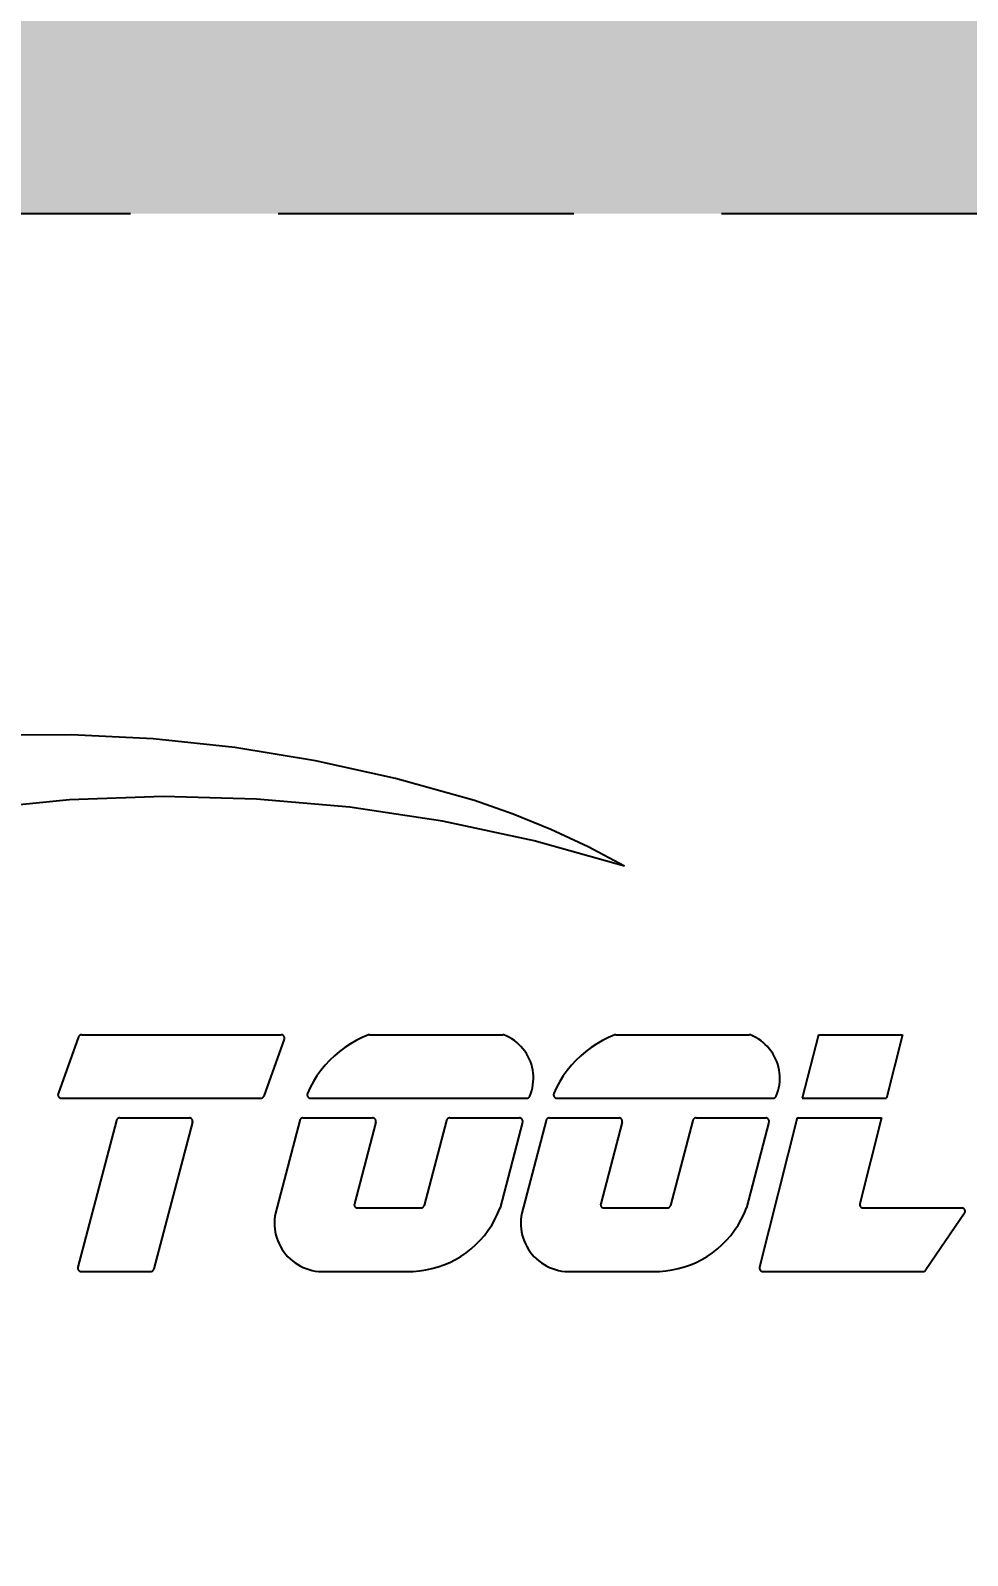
# Model space of a CAD drawing. Header units: millimetres. Extents: x 5625199 to 7433318, y -3316392 to -2552493.
# Drawn here: x 6395709.7 to 6395911.2, y -2675611.1 to -2675283.3 of the extents above; entities that cross this region are included whole.
import ezdxf

# ---------------------------------------------------------------- set-up
doc = ezdxf.new("R2010")
doc.units = ezdxf.units.MM
doc.header["$PDMODE"] = 35
doc.header["$PDSIZE"] = -10
doc.linetypes.add('DASHED', pattern=[19.05, 12.7, -6.35])
doc.layers.add('155', color=155, linetype='Continuous')
doc.styles.add('标注-尺寸', font='simplex.shx', dxfattribs={"width": 0.7})
doc.dimstyles.new('副本 100', dxfattribs={"dimscale": 0.8, "dimtxt": 180, "dimasz": 70, "dimexe": 80, "dimexo": 100, "dimgap": 30, "dimtad": 1, "dimdec": 0, "dimrnd": 5, "dimdsep": 46, "dimtxsty": '标注-尺寸', "dimblk": 'ARCHTICK', "dimcen": 0.2, "dimdle": 5, "dimclrd": 8, "dimclre": 8, "dimclrt": 2, "dimadec": 0, "dimazin": 0, "dimtfac": 1, "dimtdec": 0, "dimtmove": 2, "dimatfit": 3, "dimldrblk": 'ccccc', "dimfxl": 300, "dimfxlon": 1, "dimtolj": 1, "dimtzin": 0, "dimarcsym": 0})

# ---------------------------------------------------------------- blocks, each defined once
blk = doc.blocks.new('G$C6A503C8D')
for p, q in [((124.17, 205.61), (140.79, 230.04)), ((140.84, 230.12), (140.79, 230.04)), ((140.9, 230.19), (140.84, 230.12)), ((140.96, 230.25), (140.9, 230.19)), ((141.03, 230.32), (140.96, 230.25)), ((141.1, 230.38), (141.03, 230.32)), ((141.18, 230.43), (141.1, 230.38)), ((141.26, 230.48), (141.18, 230.43)), ((141.34, 230.52), (141.26, 230.48)), ((141.42, 230.56), (141.34, 230.52)), ((141.51, 230.59), (141.42, 230.56)), ((141.6, 230.62), (141.51, 230.59)), ((141.69, 230.64), (141.6, 230.62)), ((141.78, 230.65), (141.69, 230.64)), ((141.87, 230.66), (141.78, 230.65)), ((141.97, 230.66), (141.87, 230.66)), ((210.94, 230.66), (141.97, 230.66)), ((211.03, 230.66), (210.94, 230.66)), ((211.12, 230.65), (211.03, 230.66)), ((211.21, 230.64), (211.12, 230.65)), ((211.3, 230.62), (211.21, 230.64)), ((211.39, 230.59), (211.3, 230.62)), ((211.48, 230.56), (211.39, 230.59)), ((211.56, 230.52), (211.48, 230.56)), ((211.64, 230.48), (211.56, 230.52)), ((211.72, 230.43), (211.64, 230.48)), ((211.8, 230.37), (211.72, 230.43)), ((211.87, 230.32), (211.8, 230.37)), ((211.94, 230.25), (211.87, 230.32)), ((212, 230.19), (211.94, 230.25)), ((212.06, 230.12), (212, 230.19)), ((212.12, 230.04), (212.06, 230.12)), ((212.16, 229.96), (212.12, 230.04)), ((212.21, 229.88), (212.16, 229.96)), ((212.25, 229.8), (212.21, 229.88)), ((212.28, 229.71), (212.25, 229.8)), ((212.31, 229.62), (212.28, 229.71)), ((212.33, 229.53), (212.31, 229.62)), ((212.35, 229.44), (212.33, 229.53)), ((212.36, 229.35), (212.35, 229.44)), ((247.27, 229.47), (244.65, 228.74)), ((249.94, 230.03), (247.27, 229.47)), ((252.63, 230.42), (249.94, 230.03)), ((255.34, 230.63), (252.63, 230.42)), ((258.07, 230.66), (255.34, 230.63)), ((296.09, 230.66), (258.07, 230.66)), ((297.43, 230.49), (296.09, 230.66)), ((298.75, 230.23), (297.43, 230.49)), ((300.06, 229.89), (298.75, 230.23)), ((301.34, 229.46), (300.06, 229.89)), ((302.59, 228.95), (301.34, 229.46)), ((353.2, 229.47), (350.58, 228.74)), ((355.87, 230.03), (353.2, 229.47)), ((358.56, 230.42), (355.87, 230.03)), ((361.27, 230.63), (358.56, 230.42)), ((363.99, 230.66), (361.27, 230.63)), ((402.02, 230.66), (363.99, 230.66)), ((403.36, 230.49), (402.02, 230.66)), ((404.68, 230.23), (403.36, 230.49)), ((405.99, 229.89), (404.68, 230.23)), ((407.27, 229.46), (405.99, 229.89)), ((408.52, 228.95), (407.27, 229.46)), ((456.11, 166.47), (472.71, 229.6)), ((472.73, 229.69), (472.71, 229.6)), ((472.76, 229.77), (472.73, 229.69)), ((472.8, 229.85), (472.76, 229.77)), ((472.84, 229.93), (472.8, 229.85)), ((472.88, 230.01), (472.84, 229.93)), ((472.93, 230.08), (472.88, 230.01)), ((472.99, 230.15), (472.93, 230.08)), ((473.05, 230.22), (472.99, 230.15)), ((473.11, 230.28), (473.05, 230.22)), ((473.18, 230.34), (473.11, 230.28)), ((473.25, 230.39), (473.18, 230.34)), ((473.32, 230.44), (473.25, 230.39)), ((473.4, 230.49), (473.32, 230.44)), ((473.48, 230.53), (473.4, 230.49)), ((473.56, 230.57), (473.48, 230.53)), ((473.65, 230.6), (473.56, 230.57)), ((473.73, 230.62), (473.65, 230.6)), ((473.82, 230.64), (473.73, 230.62)), ((473.91, 230.65), (473.82, 230.64)), ((474, 230.66), (473.91, 230.65)), ((474.08, 230.66), (474, 230.66)), ((504.05, 230.66), (474.08, 230.66)), ((504.14, 230.66), (504.05, 230.66)), ((504.23, 230.65), (504.14, 230.66)), ((504.33, 230.64), (504.23, 230.65)), ((504.42, 230.62), (504.33, 230.64)), ((504.51, 230.59), (504.42, 230.62)), ((504.59, 230.56), (504.51, 230.59)), ((504.68, 230.52), (504.59, 230.56)), ((504.76, 230.47), (504.68, 230.52)), ((504.84, 230.43), (504.76, 230.47)), ((504.92, 230.37), (504.84, 230.43)), ((504.99, 230.31), (504.92, 230.37)), ((505.06, 230.25), (504.99, 230.31)), ((505.12, 230.18), (505.06, 230.25)), ((505.18, 230.11), (505.12, 230.18)), ((505.23, 230.03), (505.18, 230.11)), ((505.28, 229.96), (505.23, 230.03)), ((505.33, 229.87), (505.28, 229.96)), ((505.37, 229.79), (505.33, 229.87)), ((505.4, 229.7), (505.37, 229.79)), ((505.43, 229.61), (505.4, 229.7)), ((505.45, 229.52), (505.43, 229.61)), ((505.46, 229.43), (505.45, 229.52)), ((505.47, 229.34), (505.46, 229.43)), ((196.09, 164.68), (212.32, 228.89)), ((212.32, 228.89), (212.34, 228.98)), ((212.34, 228.98), (212.35, 229.07)), ((212.35, 229.07), (212.36, 229.16)), ((212.36, 229.26), (212.36, 229.35)), ((212.36, 229.16), (212.36, 229.26)), ((234.81, 224.17), (232.56, 222.64)), ((237.15, 225.55), (234.81, 224.17)), ((239.58, 226.77), (237.15, 225.55)), ((242.09, 227.84), (239.58, 226.77)), ((244.65, 228.74), (242.09, 227.84)), ((303.8, 228.37), (302.59, 228.95)), ((304.98, 227.7), (303.8, 228.37)), ((306.1, 226.96), (304.98, 227.7)), ((307.18, 226.15), (306.1, 226.96)), ((308.21, 225.28), (307.18, 226.15)), ((309.17, 224.33), (308.21, 225.28)), ((310.07, 223.33), (309.17, 224.33)), ((310.91, 222.27), (310.07, 223.33)), ((340.74, 224.17), (338.49, 222.64)), ((343.08, 225.55), (340.74, 224.17)), ((345.51, 226.77), (343.08, 225.55)), ((348.01, 227.84), (345.51, 226.77)), ((350.58, 228.74), (348.01, 227.84)), ((409.73, 228.37), (408.52, 228.95)), ((410.9, 227.7), (409.73, 228.37)), ((412.03, 226.96), (410.9, 227.7)), ((413.11, 226.15), (412.03, 226.96)), ((414.13, 225.28), (413.11, 226.15)), ((415.1, 224.33), (414.13, 225.28)), ((416, 223.33), (415.1, 224.33)), ((416.84, 222.27), (416, 223.33)), ((488.83, 165.74), (505.43, 228.88)), ((505.43, 228.88), (505.45, 228.97)), ((505.45, 228.97), (505.46, 229.06)), ((505.46, 229.06), (505.47, 229.15)), ((505.48, 229.24), (505.47, 229.34)), ((505.47, 229.15), (505.48, 229.24)), ((226.47, 217.21), (224.69, 215.16)), ((228.38, 219.15), (226.47, 217.21)), ((230.41, 220.96), (228.38, 219.15)), ((232.56, 222.64), (230.41, 220.96)), ((311.68, 221.17), (310.91, 222.27)), ((312.37, 220.01), (311.68, 221.17)), ((312.99, 218.81), (312.37, 220.01)), ((313.53, 217.57), (312.99, 218.81)), ((313.98, 216.3), (313.53, 217.57)), ((314.36, 215.01), (313.98, 216.3)), ((332.4, 217.21), (330.62, 215.16)), ((334.31, 219.15), (332.4, 217.21)), ((336.34, 220.96), (334.31, 219.15)), ((338.49, 222.64), (336.34, 220.96)), ((417.6, 221.17), (416.84, 222.27)), ((418.3, 220.01), (417.6, 221.17)), ((418.92, 218.81), (418.3, 220.01)), ((419.45, 217.57), (418.92, 218.81)), ((419.91, 216.3), (419.45, 217.57)), ((420.29, 215.01), (419.91, 216.3)), ((221.55, 210.72), (220.2, 208.35)), ((223.05, 212.99), (221.55, 210.72)), ((224.69, 215.16), (223.05, 212.99)), ((314.65, 213.69), (314.36, 215.01)), ((314.86, 212.36), (314.65, 213.69)), ((314.98, 211.02), (314.86, 212.36)), ((315.01, 209.67), (314.98, 211.02)), ((327.48, 210.72), (326.13, 208.35)), ((328.98, 212.99), (327.48, 210.72)), ((330.62, 215.16), (328.98, 212.99)), ((420.58, 213.69), (420.29, 215.01)), ((420.79, 212.36), (420.58, 213.69)), ((420.9, 211.02), (420.79, 212.36)), ((420.94, 209.67), (420.9, 211.02)), ((123.94, 205.03), (123.92, 204.94)), ((123.92, 204.94), (123.92, 204.85)), ((123.92, 204.85), (123.92, 204.75)), ((123.92, 204.75), (123.93, 204.66)), ((123.93, 204.66), (123.94, 204.57)), ((123.95, 205.12), (123.94, 205.03)), ((123.94, 204.57), (123.96, 204.48)), ((123.97, 205.2), (123.95, 205.12)), ((123.96, 204.48), (123.98, 204.4)), ((124, 205.29), (123.97, 205.2)), ((123.98, 204.4), (124.01, 204.31)), ((124.04, 205.38), (124, 205.29)), ((124.01, 204.31), (124.04, 204.23)), ((124.07, 205.46), (124.04, 205.38)), ((124.04, 204.23), (124.08, 204.14)), ((124.12, 205.54), (124.07, 205.46)), ((124.08, 204.14), (124.13, 204.07)), ((124.17, 205.61), (124.12, 205.54)), ((124.13, 204.07), (124.18, 203.99)), ((124.18, 203.99), (124.23, 203.92)), ((124.23, 203.92), (124.29, 203.85)), ((124.29, 203.85), (124.36, 203.78)), ((124.36, 203.78), (124.42, 203.72)), ((124.42, 203.72), (124.5, 203.67)), ((124.5, 203.67), (124.57, 203.61)), ((124.57, 203.61), (124.65, 203.57)), ((124.65, 203.57), (124.73, 203.53)), ((124.73, 203.53), (124.81, 203.49)), ((124.81, 203.49), (124.9, 203.46)), ((124.9, 203.46), (124.99, 203.43)), ((124.99, 203.43), (125.07, 203.41)), ((125.07, 203.41), (125.16, 203.4)), ((125.16, 203.4), (125.25, 203.39)), ((125.25, 203.39), (125.35, 203.39)), ((167.81, 203.39), (125.35, 203.39)), ((167.91, 203.38), (167.81, 203.39)), ((168, 203.37), (167.91, 203.38)), ((168.09, 203.36), (168, 203.37)), ((168.18, 203.34), (168.09, 203.36)), ((168.27, 203.31), (168.18, 203.34)), ((168.35, 203.28), (168.27, 203.31)), ((168.44, 203.24), (168.35, 203.28)), ((168.52, 203.2), (168.44, 203.24)), ((168.6, 203.15), (168.52, 203.2)), ((208.28, 166.47), (217.98, 203.39)), ((219.01, 205.9), (217.98, 203.39)), ((220.2, 208.35), (219.01, 205.9)), ((251.31, 203.21), (251.23, 203.17)), ((251.39, 203.25), (251.31, 203.21)), ((251.47, 203.29), (251.39, 203.25)), ((251.55, 203.32), (251.47, 203.29)), ((251.64, 203.34), (251.55, 203.32)), ((251.73, 203.36), (251.64, 203.34)), ((251.82, 203.37), (251.73, 203.36)), ((251.9, 203.38), (251.82, 203.37)), ((251.99, 203.39), (251.9, 203.38)), ((279.23, 203.39), (251.99, 203.39)), ((279.32, 203.38), (279.23, 203.39)), ((279.42, 203.37), (279.32, 203.38)), ((279.51, 203.36), (279.42, 203.37)), ((279.6, 203.34), (279.51, 203.36)), ((279.69, 203.31), (279.6, 203.34)), ((279.78, 203.28), (279.69, 203.31)), ((279.86, 203.24), (279.78, 203.28)), ((279.94, 203.2), (279.86, 203.24)), ((280.02, 203.15), (279.94, 203.2)), ((304.1, 165.74), (314.59, 205.65)), ((314.2, 166.47), (323.91, 203.39)), ((314.59, 205.65), (314.82, 206.98)), ((314.82, 206.98), (314.96, 208.32)), ((314.96, 208.32), (315.01, 209.67)), ((324.94, 205.9), (323.91, 203.39)), ((326.13, 208.35), (324.94, 205.9)), ((357.24, 203.21), (357.16, 203.17)), ((357.32, 203.25), (357.24, 203.21)), ((357.4, 203.29), (357.32, 203.25)), ((357.48, 203.32), (357.4, 203.29)), ((357.57, 203.34), (357.48, 203.32)), ((357.66, 203.36), (357.57, 203.34)), ((357.74, 203.37), (357.66, 203.36)), ((357.83, 203.38), (357.74, 203.37)), ((357.92, 203.39), (357.83, 203.38)), ((385.16, 203.39), (357.92, 203.39)), ((385.25, 203.38), (385.16, 203.39)), ((385.34, 203.37), (385.25, 203.38)), ((385.44, 203.36), (385.34, 203.37)), ((385.53, 203.34), (385.44, 203.36)), ((385.62, 203.31), (385.53, 203.34)), ((385.7, 203.28), (385.62, 203.31)), ((385.79, 203.24), (385.7, 203.28)), ((385.87, 203.2), (385.79, 203.24)), ((385.95, 203.15), (385.87, 203.2)), ((410.03, 165.74), (420.52, 205.65)), ((420.52, 205.65), (420.74, 206.98)), ((420.74, 206.98), (420.88, 208.32)), ((420.88, 208.32), (420.94, 209.67)), ((159.86, 164.68), (169.2, 201.61)), ((168.68, 203.1), (168.6, 203.15)), ((168.75, 203.04), (168.68, 203.1)), ((168.82, 202.97), (168.75, 203.04)), ((168.88, 202.91), (168.82, 202.97)), ((168.94, 202.84), (168.88, 202.91)), ((168.99, 202.76), (168.94, 202.84)), ((169.04, 202.68), (168.99, 202.76)), ((169.09, 202.6), (169.04, 202.68)), ((169.13, 202.52), (169.09, 202.6)), ((169.16, 202.43), (169.13, 202.52)), ((169.19, 202.34), (169.16, 202.43)), ((169.21, 202.25), (169.19, 202.34)), ((169.2, 201.61), (169.22, 201.7)), ((169.22, 202.16), (169.21, 202.25)), ((169.23, 202.07), (169.22, 202.16)), ((169.22, 201.7), (169.23, 201.79)), ((169.24, 201.98), (169.23, 202.07)), ((169.23, 201.79), (169.24, 201.88)), ((169.24, 201.88), (169.24, 201.98)), ((241, 165.74), (250.61, 202.32)), ((250.64, 202.41), (250.61, 202.32)), ((250.67, 202.49), (250.64, 202.41)), ((250.71, 202.57), (250.67, 202.49)), ((250.75, 202.65), (250.71, 202.57)), ((250.79, 202.73), (250.75, 202.65)), ((250.84, 202.8), (250.79, 202.73)), ((250.9, 202.87), (250.84, 202.8)), ((250.96, 202.94), (250.9, 202.87)), ((251.02, 203), (250.96, 202.94)), ((251.09, 203.06), (251.02, 203)), ((251.16, 203.12), (251.09, 203.06)), ((251.23, 203.17), (251.16, 203.12)), ((271.38, 166.47), (280.61, 201.6)), ((280.1, 203.09), (280.02, 203.15)), ((280.17, 203.03), (280.1, 203.09)), ((280.24, 202.97), (280.17, 203.03)), ((280.3, 202.9), (280.24, 202.97)), ((280.36, 202.83), (280.3, 202.9)), ((280.41, 202.75), (280.36, 202.83)), ((280.46, 202.68), (280.41, 202.75)), ((280.51, 202.59), (280.46, 202.68)), ((280.55, 202.51), (280.51, 202.59)), ((280.58, 202.42), (280.55, 202.51)), ((280.61, 202.33), (280.58, 202.42)), ((280.63, 202.24), (280.61, 202.33)), ((280.61, 201.6), (280.63, 201.69)), ((280.64, 202.15), (280.63, 202.24)), ((280.63, 201.69), (280.65, 201.78)), ((280.65, 202.06), (280.64, 202.15)), ((280.66, 201.97), (280.65, 202.06)), ((280.65, 201.87), (280.66, 201.97)), ((280.65, 201.78), (280.65, 201.87)), ((346.93, 165.74), (356.54, 202.32)), ((356.57, 202.41), (356.54, 202.32)), ((356.6, 202.49), (356.57, 202.41)), ((356.63, 202.57), (356.6, 202.49)), ((356.67, 202.65), (356.63, 202.57)), ((356.72, 202.73), (356.67, 202.65)), ((356.77, 202.8), (356.72, 202.73)), ((356.83, 202.87), (356.77, 202.8)), ((356.89, 202.94), (356.83, 202.87)), ((356.95, 203), (356.89, 202.94)), ((357.02, 203.06), (356.95, 203)), ((357.09, 203.12), (357.02, 203.06)), ((357.16, 203.17), (357.09, 203.12)), ((377.3, 166.47), (386.54, 201.6)), ((386.02, 203.09), (385.95, 203.15)), ((386.1, 203.03), (386.02, 203.09)), ((386.16, 202.97), (386.1, 203.03)), ((386.23, 202.9), (386.16, 202.97)), ((386.29, 202.83), (386.23, 202.9)), ((386.34, 202.75), (386.29, 202.83)), ((386.39, 202.68), (386.34, 202.75)), ((386.44, 202.59), (386.39, 202.68)), ((386.47, 202.51), (386.44, 202.59)), ((386.51, 202.42), (386.47, 202.51)), ((386.53, 202.33), (386.51, 202.42)), ((386.56, 202.24), (386.53, 202.33)), ((386.54, 201.6), (386.56, 201.69)), ((386.57, 202.15), (386.56, 202.24)), ((386.56, 201.69), (386.57, 201.78)), ((386.58, 202.06), (386.57, 202.15)), ((386.57, 201.78), (386.58, 201.87)), ((386.58, 201.97), (386.58, 202.06)), ((386.58, 201.87), (386.58, 201.97)), ((196.09, 164.68), (159.86, 164.68)), ((208.24, 166.28), (208.23, 166.19)), ((208.23, 166.19), (208.23, 166.1)), ((208.23, 166.1), (208.23, 166.01)), ((208.23, 166.01), (208.24, 165.91)), ((208.25, 166.38), (208.24, 166.28)), ((208.24, 165.91), (208.26, 165.82)), ((208.28, 166.47), (208.25, 166.38)), ((208.26, 165.82), (208.28, 165.73)), ((208.28, 165.73), (208.31, 165.64)), ((208.31, 165.64), (208.34, 165.56)), ((208.34, 165.56), (208.38, 165.47)), ((208.38, 165.47), (208.42, 165.39)), ((208.42, 165.39), (208.47, 165.31)), ((208.47, 165.31), (208.53, 165.23)), ((208.53, 165.23), (208.58, 165.16)), ((208.58, 165.16), (208.65, 165.09)), ((208.65, 165.09), (208.72, 165.03)), ((208.72, 165.03), (208.79, 164.97)), ((208.79, 164.97), (208.86, 164.92)), ((208.86, 164.92), (208.94, 164.87)), ((208.94, 164.87), (209.03, 164.83)), ((209.03, 164.83), (209.11, 164.79)), ((209.11, 164.79), (209.2, 164.75)), ((209.2, 164.75), (209.29, 164.73)), ((209.29, 164.73), (209.38, 164.71)), ((209.38, 164.71), (209.47, 164.69)), ((209.47, 164.69), (209.56, 164.68)), ((209.56, 164.68), (209.65, 164.68)), ((239.62, 164.68), (209.65, 164.68)), ((239.62, 164.68), (239.71, 164.68)), ((239.71, 164.68), (239.8, 164.69)), ((239.8, 164.69), (239.88, 164.7)), ((239.88, 164.7), (239.97, 164.72)), ((239.97, 164.72), (240.06, 164.75)), ((240.06, 164.75), (240.14, 164.78)), ((240.14, 164.78), (240.22, 164.81)), ((240.22, 164.81), (240.3, 164.85)), ((240.3, 164.85), (240.38, 164.9)), ((240.38, 164.9), (240.45, 164.95)), ((240.45, 164.95), (240.52, 165)), ((240.52, 165), (240.59, 165.06)), ((240.59, 165.06), (240.65, 165.12)), ((240.65, 165.12), (240.71, 165.19)), ((240.71, 165.19), (240.77, 165.26)), ((240.77, 165.26), (240.82, 165.34)), ((240.82, 165.34), (240.87, 165.41)), ((240.87, 165.41), (240.91, 165.49)), ((240.91, 165.49), (240.94, 165.57)), ((240.94, 165.57), (240.97, 165.66)), ((240.97, 165.66), (241, 165.74)), ((271.34, 166.28), (271.33, 166.19)), ((271.33, 166.19), (271.33, 166.1)), ((271.33, 166.1), (271.33, 166.01)), ((271.33, 166.01), (271.34, 165.91)), ((271.35, 166.38), (271.34, 166.28)), ((271.34, 165.91), (271.36, 165.82)), ((271.38, 166.47), (271.35, 166.38)), ((271.36, 165.82), (271.38, 165.73)), ((271.38, 165.73), (271.41, 165.64)), ((271.41, 165.64), (271.44, 165.56)), ((271.44, 165.56), (271.48, 165.47)), ((271.48, 165.47), (271.52, 165.39)), ((271.52, 165.39), (271.57, 165.31)), ((271.57, 165.31), (271.63, 165.23)), ((271.63, 165.23), (271.68, 165.16)), ((271.68, 165.16), (271.75, 165.09)), ((271.75, 165.09), (271.82, 165.03)), ((271.82, 165.03), (271.89, 164.97)), ((271.89, 164.97), (271.96, 164.92)), ((271.96, 164.92), (272.04, 164.87)), ((272.04, 164.87), (272.13, 164.83)), ((272.13, 164.83), (272.21, 164.79)), ((272.21, 164.79), (272.3, 164.75)), ((272.3, 164.75), (272.39, 164.73)), ((272.39, 164.73), (272.48, 164.71)), ((272.48, 164.71), (272.57, 164.69)), ((272.57, 164.69), (272.66, 164.68)), ((272.66, 164.68), (272.75, 164.68)), ((302.72, 164.68), (272.75, 164.68)), ((302.72, 164.68), (302.81, 164.68)), ((302.81, 164.68), (302.9, 164.69)), ((302.9, 164.69), (302.98, 164.7)), ((302.98, 164.7), (303.07, 164.72)), ((303.07, 164.72), (303.16, 164.75)), ((303.16, 164.75), (303.24, 164.78)), ((303.24, 164.78), (303.32, 164.81)), ((303.32, 164.81), (303.4, 164.85)), ((303.4, 164.85), (303.48, 164.9)), ((303.48, 164.9), (303.55, 164.95)), ((303.55, 164.95), (303.62, 165)), ((303.62, 165), (303.69, 165.06)), ((303.69, 165.06), (303.75, 165.12)), ((303.75, 165.12), (303.81, 165.19)), ((303.81, 165.19), (303.87, 165.26)), ((303.87, 165.26), (303.92, 165.34)), ((303.92, 165.34), (303.97, 165.41)), ((303.97, 165.41), (304.01, 165.49)), ((304.01, 165.49), (304.04, 165.57)), ((304.04, 165.57), (304.07, 165.66)), ((304.07, 165.66), (304.1, 165.74)), ((314.17, 166.28), (314.16, 166.19)), ((314.16, 166.19), (314.16, 166.1)), ((314.16, 166.1), (314.16, 166.01)), ((314.16, 166.01), (314.17, 165.91)), ((314.18, 166.38), (314.17, 166.28)), ((314.17, 165.91), (314.18, 165.82)), ((314.2, 166.47), (314.18, 166.38)), ((314.18, 165.82), (314.21, 165.73)), ((314.21, 165.73), (314.23, 165.64)), ((314.23, 165.64), (314.27, 165.56)), ((314.27, 165.56), (314.3, 165.47)), ((314.3, 165.47), (314.35, 165.39)), ((314.35, 165.39), (314.4, 165.31)), ((314.4, 165.31), (314.45, 165.23)), ((314.45, 165.23), (314.51, 165.16)), ((314.51, 165.16), (314.58, 165.09)), ((314.58, 165.09), (314.64, 165.03)), ((314.64, 165.03), (314.72, 164.97)), ((314.72, 164.97), (314.79, 164.92)), ((314.79, 164.92), (314.87, 164.87)), ((314.87, 164.87), (314.95, 164.83)), ((314.95, 164.83), (315.04, 164.79)), ((315.04, 164.79), (315.12, 164.75)), ((315.12, 164.75), (315.21, 164.73)), ((315.21, 164.73), (315.3, 164.71)), ((315.3, 164.71), (315.4, 164.69)), ((315.4, 164.69), (315.49, 164.68)), ((315.49, 164.68), (315.58, 164.68)), ((345.55, 164.68), (315.58, 164.68)), ((345.55, 164.68), (345.64, 164.68)), ((345.64, 164.68), (345.72, 164.69)), ((345.72, 164.69), (345.81, 164.7)), ((345.81, 164.7), (345.9, 164.72)), ((345.9, 164.72), (345.99, 164.75)), ((345.99, 164.75), (346.07, 164.78)), ((346.07, 164.78), (346.15, 164.81)), ((346.15, 164.81), (346.23, 164.85)), ((346.23, 164.85), (346.31, 164.9)), ((346.31, 164.9), (346.38, 164.95)), ((346.38, 164.95), (346.45, 165)), ((346.45, 165), (346.52, 165.06)), ((346.52, 165.06), (346.58, 165.12)), ((346.58, 165.12), (346.64, 165.19)), ((346.64, 165.19), (346.7, 165.26)), ((346.7, 165.26), (346.75, 165.34)), ((346.75, 165.34), (346.79, 165.41)), ((346.79, 165.41), (346.83, 165.49)), ((346.83, 165.49), (346.87, 165.57)), ((346.87, 165.57), (346.9, 165.66)), ((346.9, 165.66), (346.93, 165.74)), ((377.27, 166.28), (377.26, 166.19)), ((377.26, 166.19), (377.26, 166.1)), ((377.26, 166.1), (377.26, 166.01)), ((377.26, 166.01), (377.27, 165.91)), ((377.28, 166.38), (377.27, 166.28)), ((377.27, 165.91), (377.28, 165.82)), ((377.3, 166.47), (377.28, 166.38)), ((377.28, 165.82), (377.31, 165.73)), ((377.31, 165.73), (377.33, 165.64)), ((377.33, 165.64), (377.37, 165.56)), ((377.37, 165.56), (377.4, 165.47)), ((377.4, 165.47), (377.45, 165.39)), ((377.45, 165.39), (377.5, 165.31)), ((377.5, 165.31), (377.55, 165.23)), ((377.55, 165.23), (377.61, 165.16)), ((377.61, 165.16), (377.68, 165.09)), ((377.68, 165.09), (377.74, 165.03)), ((377.74, 165.03), (377.82, 164.97)), ((377.82, 164.97), (377.89, 164.92)), ((377.89, 164.92), (377.97, 164.87)), ((377.97, 164.87), (378.05, 164.83)), ((378.05, 164.83), (378.14, 164.79)), ((378.14, 164.79), (378.22, 164.75)), ((378.22, 164.75), (378.31, 164.73)), ((378.31, 164.73), (378.4, 164.71)), ((378.4, 164.71), (378.5, 164.69)), ((378.5, 164.69), (378.59, 164.68)), ((378.59, 164.68), (378.68, 164.68)), ((408.65, 164.68), (378.68, 164.68)), ((408.65, 164.68), (408.74, 164.68)), ((408.74, 164.68), (408.82, 164.69)), ((408.82, 164.69), (408.91, 164.7)), ((408.91, 164.7), (409, 164.72)), ((409, 164.72), (409.09, 164.75)), ((409.09, 164.75), (409.17, 164.78)), ((409.17, 164.78), (409.25, 164.81)), ((409.25, 164.81), (409.33, 164.85)), ((409.33, 164.85), (409.41, 164.9)), ((409.41, 164.9), (409.48, 164.95)), ((409.48, 164.95), (409.55, 165)), ((409.55, 165), (409.62, 165.06)), ((409.62, 165.06), (409.68, 165.12)), ((409.68, 165.12), (409.74, 165.19)), ((409.74, 165.19), (409.8, 165.26)), ((409.8, 165.26), (409.85, 165.34)), ((409.85, 165.34), (409.89, 165.41)), ((409.89, 165.41), (409.93, 165.49)), ((409.93, 165.49), (409.97, 165.57)), ((409.97, 165.57), (410, 165.66)), ((410, 165.66), (410.03, 165.74)), ((456.07, 166.28), (456.06, 166.19)), ((456.06, 166.19), (456.06, 166.1)), ((456.06, 166.1), (456.07, 166.01)), ((456.09, 166.38), (456.07, 166.28)), ((456.07, 166.01), (456.07, 165.91)), ((456.07, 165.91), (456.09, 165.82)), ((456.11, 166.47), (456.09, 166.38)), ((456.09, 165.82), (456.11, 165.73)), ((456.11, 165.73), (456.14, 165.64)), ((456.14, 165.64), (456.17, 165.56)), ((456.17, 165.56), (456.21, 165.47)), ((456.21, 165.47), (456.25, 165.39)), ((456.25, 165.39), (456.3, 165.31)), ((456.3, 165.31), (456.36, 165.23)), ((456.36, 165.23), (456.42, 165.16)), ((456.42, 165.16), (456.48, 165.09)), ((456.48, 165.09), (456.55, 165.03)), ((456.55, 165.03), (456.62, 164.97)), ((456.62, 164.97), (456.7, 164.92)), ((456.7, 164.92), (456.78, 164.87)), ((456.78, 164.87), (456.86, 164.83)), ((456.86, 164.83), (456.94, 164.79)), ((456.94, 164.79), (457.03, 164.75)), ((457.03, 164.75), (457.12, 164.73)), ((457.12, 164.73), (457.21, 164.71)), ((457.21, 164.71), (457.3, 164.69)), ((457.3, 164.69), (457.4, 164.68)), ((457.4, 164.68), (457.49, 164.68)), ((487.45, 164.68), (457.49, 164.68)), ((487.45, 164.68), (487.54, 164.68)), ((487.54, 164.68), (487.63, 164.69)), ((487.63, 164.69), (487.72, 164.7)), ((487.72, 164.7), (487.81, 164.72)), ((487.81, 164.72), (487.89, 164.75)), ((487.89, 164.75), (487.98, 164.78)), ((487.98, 164.78), (488.06, 164.81)), ((488.06, 164.81), (488.14, 164.85)), ((488.14, 164.85), (488.21, 164.9)), ((488.21, 164.9), (488.29, 164.95)), ((488.29, 164.95), (488.36, 165)), ((488.36, 165), (488.43, 165.06)), ((488.43, 165.06), (488.49, 165.12)), ((488.49, 165.12), (488.55, 165.19)), ((488.55, 165.19), (488.6, 165.26)), ((488.6, 165.26), (488.65, 165.34)), ((488.65, 165.34), (488.7, 165.41)), ((488.7, 165.41), (488.74, 165.49)), ((488.74, 165.49), (488.78, 165.57)), ((488.78, 165.57), (488.81, 165.66)), ((488.81, 165.66), (488.83, 165.74)), ((150.82, 128.92), (157.72, 156.2)), ((193.95, 156.2), (157.72, 156.2)), ((187.05, 128.92), (193.95, 156.2)), ((204.04, 151.69), (203.82, 150.43)), ((204.34, 152.93), (204.04, 151.69)), ((204.73, 154.14), (204.34, 152.93)), ((205.18, 155.33), (204.73, 154.14)), ((205.22, 155.41), (205.18, 155.33)), ((205.27, 155.49), (205.22, 155.41)), ((205.32, 155.57), (205.27, 155.49)), ((205.37, 155.65), (205.32, 155.57)), ((205.43, 155.72), (205.37, 155.65)), ((205.49, 155.79), (205.43, 155.72)), ((205.56, 155.85), (205.49, 155.79)), ((205.63, 155.91), (205.56, 155.85)), ((205.71, 155.96), (205.63, 155.91)), ((205.79, 156.01), (205.71, 155.96)), ((205.87, 156.05), (205.79, 156.01)), ((205.95, 156.09), (205.87, 156.05)), ((206.04, 156.13), (205.95, 156.09)), ((206.13, 156.15), (206.04, 156.13)), ((206.22, 156.17), (206.13, 156.15)), ((206.31, 156.19), (206.22, 156.17)), ((206.4, 156.2), (206.31, 156.19)), ((206.5, 156.2), (206.4, 156.2)), ((299.47, 156.2), (206.5, 156.2)), ((298.22, 149.07), (299.58, 151.61)), ((299.56, 156.2), (299.47, 156.2)), ((299.65, 156.19), (299.56, 156.2)), ((299.58, 151.61), (300.78, 154.22)), ((299.74, 156.17), (299.65, 156.19)), ((299.83, 156.15), (299.74, 156.17)), ((299.91, 156.13), (299.83, 156.15)), ((300, 156.1), (299.91, 156.13)), ((300.08, 156.06), (300, 156.1)), ((300.16, 156.02), (300.08, 156.06)), ((300.24, 155.97), (300.16, 156.02)), ((300.31, 155.92), (300.24, 155.97)), ((300.38, 155.87), (300.31, 155.92)), ((300.45, 155.81), (300.38, 155.87)), ((300.52, 155.74), (300.45, 155.81)), ((300.57, 155.67), (300.52, 155.74)), ((300.63, 155.6), (300.57, 155.67)), ((300.68, 155.52), (300.63, 155.6)), ((300.72, 155.45), (300.68, 155.52)), ((300.76, 155.37), (300.72, 155.45)), ((300.8, 155.28), (300.76, 155.37)), ((300.78, 154.22), (300.81, 154.31)), ((300.83, 155.2), (300.8, 155.28)), ((300.81, 154.31), (300.84, 154.39)), ((300.85, 155.11), (300.83, 155.2)), ((300.84, 154.39), (300.86, 154.48)), ((300.87, 155.02), (300.85, 155.11)), ((300.86, 154.48), (300.88, 154.57)), ((300.88, 154.93), (300.87, 155.02)), ((300.89, 154.84), (300.88, 154.93)), ((300.88, 154.57), (300.89, 154.66)), ((300.89, 154.75), (300.89, 154.84)), ((300.89, 154.66), (300.89, 154.75)), ((309.97, 151.69), (309.75, 150.43)), ((310.27, 152.93), (309.97, 151.69)), ((310.65, 154.14), (310.27, 152.93)), ((311.11, 155.33), (310.65, 154.14)), ((311.15, 155.41), (311.11, 155.33)), ((311.19, 155.49), (311.15, 155.41)), ((311.24, 155.57), (311.19, 155.49)), ((311.3, 155.65), (311.24, 155.57)), ((311.36, 155.72), (311.3, 155.65)), ((311.42, 155.79), (311.36, 155.72)), ((311.49, 155.85), (311.42, 155.79)), ((311.56, 155.91), (311.49, 155.85)), ((311.64, 155.96), (311.56, 155.91)), ((311.72, 156.01), (311.64, 155.96)), ((311.8, 156.05), (311.72, 156.01)), ((311.88, 156.09), (311.8, 156.05)), ((311.97, 156.13), (311.88, 156.09)), ((312.06, 156.15), (311.97, 156.13)), ((312.15, 156.17), (312.06, 156.15)), ((312.24, 156.19), (312.15, 156.17)), ((312.33, 156.2), (312.24, 156.19)), ((312.42, 156.2), (312.33, 156.2)), ((405.39, 156.2), (312.42, 156.2)), ((404.15, 149.07), (405.51, 151.61)), ((405.48, 156.2), (405.39, 156.2)), ((405.58, 156.19), (405.48, 156.2)), ((405.51, 151.61), (406.71, 154.22)), ((405.66, 156.17), (405.58, 156.19)), ((405.75, 156.15), (405.66, 156.17)), ((405.84, 156.13), (405.75, 156.15)), ((405.92, 156.1), (405.84, 156.13)), ((406.01, 156.06), (405.92, 156.1)), ((406.09, 156.02), (406.01, 156.06)), ((406.17, 155.97), (406.09, 156.02)), ((406.24, 155.92), (406.17, 155.97)), ((406.31, 155.87), (406.24, 155.92)), ((406.38, 155.81), (406.31, 155.87)), ((406.44, 155.74), (406.38, 155.81)), ((406.5, 155.67), (406.44, 155.74)), ((406.56, 155.6), (406.5, 155.67)), ((406.61, 155.52), (406.56, 155.6)), ((406.65, 155.45), (406.61, 155.52)), ((406.69, 155.37), (406.65, 155.45)), ((406.73, 155.28), (406.69, 155.37)), ((406.71, 154.22), (406.74, 154.31)), ((406.76, 155.2), (406.73, 155.28)), ((406.74, 154.31), (406.77, 154.39)), ((406.78, 155.11), (406.76, 155.2)), ((406.77, 154.39), (406.79, 154.48)), ((406.8, 155.02), (406.78, 155.11)), ((406.79, 154.48), (406.81, 154.57)), ((406.81, 154.93), (406.8, 155.02)), ((406.82, 154.84), (406.81, 154.93)), ((406.81, 154.57), (406.82, 154.66)), ((406.82, 154.75), (406.82, 154.84)), ((406.82, 154.66), (406.82, 154.75)), ((416.67, 130.83), (425.44, 155.26)), ((425.47, 155.34), (425.44, 155.26)), ((425.51, 155.42), (425.47, 155.34)), ((425.56, 155.5), (425.51, 155.42)), ((425.61, 155.58), (425.56, 155.5)), ((425.66, 155.66), (425.61, 155.58)), ((425.72, 155.73), (425.66, 155.66)), ((425.79, 155.79), (425.72, 155.73)), ((425.85, 155.86), (425.79, 155.79)), ((425.93, 155.91), (425.85, 155.86)), ((426, 155.97), (425.93, 155.91)), ((426.08, 156.01), (426, 155.97)), ((426.16, 156.06), (426.08, 156.01)), ((426.24, 156.09), (426.16, 156.06)), ((426.33, 156.13), (426.24, 156.09)), ((426.42, 156.15), (426.33, 156.13)), ((426.51, 156.17), (426.42, 156.15)), ((426.6, 156.19), (426.51, 156.17)), ((426.69, 156.2), (426.6, 156.19)), ((426.78, 156.2), (426.69, 156.2)), ((512.56, 156.2), (426.78, 156.2)), ((505.13, 129.87), (513.9, 154.29)), ((512.65, 156.2), (512.56, 156.2)), ((512.74, 156.19), (512.65, 156.2)), ((512.83, 156.17), (512.74, 156.19)), ((512.92, 156.15), (512.83, 156.17)), ((513, 156.13), (512.92, 156.15)), ((513.09, 156.1), (513, 156.13)), ((513.17, 156.06), (513.09, 156.1)), ((513.25, 156.02), (513.17, 156.06)), ((513.33, 155.97), (513.25, 156.02)), ((513.41, 155.92), (513.33, 155.97)), ((513.48, 155.86), (513.41, 155.92)), ((513.55, 155.8), (513.48, 155.86)), ((513.61, 155.74), (513.55, 155.8)), ((513.67, 155.67), (513.61, 155.74)), ((513.72, 155.59), (513.67, 155.67)), ((513.77, 155.52), (513.72, 155.59)), ((513.82, 155.44), (513.77, 155.52)), ((513.86, 155.36), (513.82, 155.44)), ((513.89, 155.27), (513.86, 155.36)), ((513.92, 155.19), (513.89, 155.27)), ((513.9, 154.29), (513.93, 154.38)), ((513.95, 155.1), (513.92, 155.19)), ((513.93, 154.38), (513.95, 154.47)), ((513.96, 155.01), (513.95, 155.1)), ((513.95, 154.47), (513.97, 154.56)), ((513.98, 154.92), (513.96, 155.01)), ((513.97, 154.56), (513.98, 154.65)), ((513.98, 154.83), (513.98, 154.92)), ((513.98, 154.74), (513.98, 154.83)), ((513.98, 154.65), (513.98, 154.74)), ((203.68, 149.17), (203.61, 147.9)), ((203.61, 147.9), (203.64, 146.62)), ((203.64, 146.62), (203.74, 145.36)), ((203.82, 150.43), (203.68, 149.17)), ((203.74, 145.36), (203.92, 144.09)), ((293.24, 142.05), (295.05, 144.28)), ((295.05, 144.28), (296.71, 146.63)), ((296.71, 146.63), (298.22, 149.07)), ((309.6, 149.17), (309.54, 147.9)), ((309.54, 147.9), (309.56, 146.62)), ((309.56, 146.62), (309.66, 145.36)), ((309.75, 150.43), (309.6, 149.17)), ((309.66, 145.36), (309.85, 144.09)), ((399.17, 142.05), (400.97, 144.28)), ((400.97, 144.28), (402.64, 146.63)), ((402.64, 146.63), (404.15, 149.07)), ((203.92, 144.09), (204.18, 142.85)), ((204.18, 142.85), (204.52, 141.62)), ((204.52, 141.62), (204.94, 140.42)), ((204.94, 140.42), (205.44, 139.25)), ((205.44, 139.25), (206.01, 138.11)), ((206.01, 138.11), (206.65, 137.01)), ((287.03, 136.07), (289.22, 137.93)), ((289.22, 137.93), (291.29, 139.93)), ((291.29, 139.93), (293.24, 142.05)), ((309.85, 144.09), (310.11, 142.85)), ((310.11, 142.85), (310.45, 141.62)), ((310.45, 141.62), (310.87, 140.42)), ((310.87, 140.42), (311.36, 139.25)), ((311.36, 139.25), (311.93, 138.11)), ((311.93, 138.11), (312.57, 137.01)), ((392.95, 136.07), (395.15, 137.93)), ((395.15, 137.93), (397.22, 139.93)), ((397.22, 139.93), (399.17, 142.05)), ((206.65, 137.01), (207.36, 135.95)), ((207.36, 135.95), (208.13, 134.94)), ((208.13, 134.94), (208.97, 133.98)), ((208.97, 133.98), (209.87, 133.08)), ((209.87, 133.08), (210.82, 132.24)), ((210.82, 132.24), (211.83, 131.45)), ((211.83, 131.45), (212.88, 130.74)), ((277.22, 130.11), (279.81, 131.36)), ((279.81, 131.36), (282.31, 132.78)), ((282.31, 132.78), (284.72, 134.35)), ((284.72, 134.35), (287.03, 136.07)), ((312.57, 137.01), (313.28, 135.95)), ((313.28, 135.95), (314.06, 134.94)), ((314.06, 134.94), (314.9, 133.98)), ((314.9, 133.98), (315.8, 133.08)), ((315.8, 133.08), (316.75, 132.24)), ((316.75, 132.24), (317.76, 131.45)), ((317.76, 131.45), (318.81, 130.74)), ((383.15, 130.11), (385.74, 131.36)), ((385.74, 131.36), (388.24, 132.78)), ((388.24, 132.78), (390.65, 134.35)), ((390.65, 134.35), (392.95, 136.07)), ((187.05, 128.92), (150.82, 128.92)), ((212.88, 130.74), (213.98, 130.09)), ((213.98, 130.09), (215.12, 129.52)), ((215.12, 129.52), (216.29, 129.02)), ((216.29, 129.02), (216.37, 128.99)), ((216.37, 128.99), (216.46, 128.96)), ((216.46, 128.96), (216.54, 128.95)), ((216.54, 128.95), (216.63, 128.93)), ((216.63, 128.93), (216.72, 128.92)), ((216.72, 128.92), (216.81, 128.92)), ((274.06, 128.92), (216.81, 128.92)), ((274.06, 128.92), (274.15, 128.92)), ((274.15, 128.92), (274.23, 128.93)), ((274.23, 128.93), (274.32, 128.94)), ((274.32, 128.94), (274.4, 128.96)), ((274.4, 128.96), (274.48, 128.98)), ((274.48, 128.98), (274.57, 129.01)), ((274.57, 129.01), (277.22, 130.11)), ((318.81, 130.74), (319.91, 130.09)), ((319.91, 130.09), (321.04, 129.52)), ((321.04, 129.52), (322.22, 129.02)), ((322.22, 129.02), (322.3, 128.99)), ((322.3, 128.99), (322.38, 128.96)), ((322.38, 128.96), (322.47, 128.95)), ((322.47, 128.95), (322.56, 128.93)), ((322.56, 128.93), (322.65, 128.92)), ((322.65, 128.92), (322.73, 128.92)), ((379.99, 128.92), (322.73, 128.92)), ((379.99, 128.92), (380.08, 128.92)), ((380.08, 128.92), (380.16, 128.93)), ((380.16, 128.93), (380.25, 128.94)), ((380.25, 128.94), (380.33, 128.96)), ((380.33, 128.96), (380.41, 128.98)), ((380.41, 128.98), (380.49, 129.01)), ((380.49, 129.01), (383.15, 130.11)), ((416.61, 130.56), (416.59, 130.47)), ((416.59, 130.47), (416.59, 130.38)), ((416.59, 130.38), (416.59, 130.29)), ((416.59, 130.29), (416.6, 130.2)), ((416.6, 130.2), (416.61, 130.11)), ((416.62, 130.65), (416.61, 130.56)), ((416.61, 130.11), (416.63, 130.02)), ((416.64, 130.74), (416.62, 130.65)), ((416.63, 130.02), (416.65, 129.93)), ((416.67, 130.83), (416.64, 130.74)), ((416.65, 129.93), (416.68, 129.85)), ((416.68, 129.85), (416.71, 129.76)), ((416.71, 129.76), (416.75, 129.68)), ((416.75, 129.68), (416.8, 129.6)), ((416.8, 129.6), (416.85, 129.53)), ((416.85, 129.53), (416.9, 129.45)), ((416.9, 129.45), (416.96, 129.38)), ((416.96, 129.38), (417.03, 129.32)), ((417.03, 129.32), (417.09, 129.26)), ((417.09, 129.26), (417.17, 129.2)), ((417.17, 129.2), (417.24, 129.15)), ((417.24, 129.15), (417.32, 129.1)), ((417.32, 129.1), (417.4, 129.06)), ((417.4, 129.06), (417.48, 129.02)), ((417.48, 129.02), (417.57, 128.99)), ((417.57, 128.99), (417.66, 128.97)), ((417.66, 128.97), (417.74, 128.95)), ((417.74, 128.95), (417.83, 128.93)), ((417.83, 128.93), (417.92, 128.92)), ((417.92, 128.92), (418.02, 128.92)), ((503.79, 128.92), (418.02, 128.92)), ((503.79, 128.92), (503.88, 128.92)), ((503.88, 128.92), (503.97, 128.93)), ((503.97, 128.93), (504.06, 128.95)), ((504.06, 128.95), (504.15, 128.97)), ((504.15, 128.97), (504.24, 128.99)), ((504.24, 128.99), (504.33, 129.03)), ((504.33, 129.03), (504.41, 129.06)), ((504.41, 129.06), (504.49, 129.11)), ((504.49, 129.11), (504.57, 129.15)), ((504.57, 129.15), (504.65, 129.21)), ((504.65, 129.21), (504.72, 129.27)), ((504.72, 129.27), (504.79, 129.33)), ((504.79, 129.33), (504.85, 129.39)), ((504.85, 129.39), (504.91, 129.46)), ((504.91, 129.46), (504.96, 129.54)), ((504.96, 129.54), (505.01, 129.62)), ((505.01, 129.62), (505.06, 129.7)), ((505.06, 129.7), (505.1, 129.78)), ((505.1, 129.78), (505.13, 129.87)), ((270.42, 56.44), (286.02, 48.19)), ((270.42, 56.44), (309.22, 45.59)), ((286.02, 48.19), (302, 40.72)), ((302, 40.72), (318.32, 34.05)), ((309.22, 45.59), (348.6, 37.15)), ((318.32, 34.05), (334.96, 28.18)), ((348.6, 37.15), (388.43, 31.15)), ((334.96, 28.18), (368.87, 18.73)), ((388.43, 31.15), (428.56, 27.62)), ((428.56, 27.62), (468.82, 26.56)), ((468.82, 26.56), (509.08, 27.99)), ((509.08, 27.99), (549.17, 31.9)), ((368.87, 18.73), (403.26, 11.17)), ((403.26, 11.17), (438.01, 5.52)), ((438.01, 5.52), (473.02, 1.79)), ((473.02, 1.79), (508.18, 0)), ((508.18, 0), (543.38, 0.15))]:
    blk.add_line(p, q)
blk = doc.blocks.new('_ArchTick')
at = {"color": 0, "linetype": 'ByBlock', "const_width": 0.4}
blk.add_lwpolyline([(-0.5, -0.5), (0.5, 0.5)], dxfattribs=at)
blk = doc.blocks.new('*D524')
at = {"layer": '155', "color": 8, "lineweight": -2, "ltscale": 500, "transparency": 16777216}
for p, q in [((6395505.2, -2676526.72), (6395505.2, -2674568.72)), ((6395745.2, -2674572.72), (6395441.2, -2674572.72)), ((6395745.2, -2676522.72), (6395441.2, -2676522.72))]:
    blk.add_line(p, q, dxfattribs=at)
at = {"layer": 'Defpoints', "color": 0, "transparency": 16777216}
for p in [(6395505.2, -2674572.72), (6395826.79, -2674572.72), (6395826.79, -2676522.72)]:
    blk.add_point(p, dxfattribs=at)
at = {"layer": '155', "color": 8, "linetype": 'ByBlock', "lineweight": -2, "transparency": 16777216, "xscale": 56, "yscale": 56, "zscale": 56}
for p, rotation in [((6395505.2, -2674572.72), 90), ((6395505.2, -2676522.72), 270)]:
    blk.add_blockref('_ArchTick', p, dxfattribs=dict(at, rotation=rotation))
at = {"layer": '155', "color": 2, "ltscale": 500, "transparency": 16777216, "insert": (6395409.2, -2675547.72), "char_height": 144, "attachment_point": 5, "rotation": 90, "style": '标注-尺寸'}
blk.add_mtext('\\A1;1950', dxfattribs=at)
blk = doc.blocks.new('ccccc')
h = blk.add_hatch(color=44)
h.dxf.hatch_style = 1
h.paths.add_polyline_path([(-1.7131, -1.1153), (-1.3491, -1.4746), (0, 0), (-1.3491, 1.4746), (-1.7131, 1.1153), (-0.4243, 0)])
at = {"color": 44}
for p, q in [((-1.3491, 1.4746), (-1.7131, 1.1153)), ((0, 0), (-1.3491, 1.4746)), ((-1.7131, 1.1153), (-0.4243, 0)), ((-0.4243, 0), (-5.0666, 0)), ((-1.7131, -1.1153), (-0.4243, 0)), ((0, 0), (-1.3491, -1.4746)), ((-1.3491, -1.4746), (-1.7131, -1.1153))]:
    blk.add_line(p, q, dxfattribs=at)

msp = doc.modelspace()

# ---------------------------------------------------------------- hatches: boundary and pattern name
at = {"layer": '155', "ltscale": 500}
h = msp.add_hatch(dxfattribs=at)
h.set_pattern_fill('DOTS', color=250, scale=12)
h.set_pattern_definition([(0, (273402.825, -417409.755), (9.525, 19.05), [0, -19.05])])
h.paths.add_polyline_path([(6395208.44, -2676522.72), (6395360.25, -2676522.72), (6395360.25, -2675322.72), (6399160.25, -2675322.72), (6399160.25, -2676522.72), (6399353.73, -2676522.72), (6399353.73, -2672522.72), (6395208.44, -2672522.72)])
h.paths.add_polyline_path([(6395058.44, -2676522.72), (6395208.44, -2676522.72), (6395208.44, -2672522.72), (6395058.44, -2672522.72)])
h.paths.add_polyline_path([(6399353.73, -2676522.72), (6399503.73, -2676522.72), (6399503.73, -2672522.72), (6399353.73, -2672522.72)])
h.paths.add_polyline_path([(6401903.73, -2676522.72), (6402053.73, -2676522.72), (6402053.73, -2672522.72), (6401903.73, -2672522.72)])
h.paths.add_polyline_path([(6402053.73, -2676522.72), (6402184.7, -2676522.72), (6402184.7, -2675322.72), (6405984.7, -2675322.72), (6405984.7, -2676522.72), (6406157.34, -2676522.72), (6406157.34, -2672522.72), (6402053.73, -2672522.72)])
h.paths.add_polyline_path([(6406907.34, -2676522.72), (6407057.34, -2676522.72), (6407057.34, -2672522.72), (6406907.34, -2672522.72)])
h.paths.add_polyline_path([(6406157.34, -2676522.72), (6406307.34, -2676522.72), (6406307.34, -2672522.72), (6406157.34, -2672522.72)])
h.paths.add_polyline_path([(6409518.47, -2673434.13), (6411473, -2672522.72), (6409518.47, -2672522.72)])
h.paths.add_polyline_path([(6397288.44, -2674592.72), (6397288.44, -2674102.72), (6397778.44, -2674102.72), (6397778.44, -2674592.72)], flags=16)
h.paths.add_polyline_path([(6396538.44, -2674592.72), (6396538.44, -2674102.72), (6397028.44, -2674102.72), (6397028.44, -2674592.72)], flags=16)
h.paths.add_polyline_path([(6395788.44, -2674592.72), (6395788.44, -2674102.72), (6396278.44, -2674102.72), (6396278.44, -2674592.72)], flags=16)
h.paths.add_polyline_path([(6397308.44, -2674572.72), (6397308.44, -2674122.72), (6397758.44, -2674122.72), (6397758.44, -2674572.72)], flags=0)
h.paths.add_polyline_path([(6396558.44, -2674572.72), (6396558.44, -2674122.72), (6397008.44, -2674122.72), (6397008.44, -2674572.72)], flags=0)
h.paths.add_polyline_path([(6395808.44, -2674572.72), (6395808.44, -2674122.72), (6396258.44, -2674122.72), (6396258.44, -2674572.72)], flags=0)

# ---------------------------------------------------------------- linework, layer by layer
at = {"color": 8, "linetype": 'DASHED', "ltscale": 5}
msp.add_lwpolyline([(6395360.25, -2676522.72), (6399160.25, -2676522.72), (6399160.25, -2675322.72), (6395360.25, -2675322.72)], close=True, dxfattribs=at)

# ---------------------------------------------------------------- block references
at = {"layer": '155', "ltscale": 500, "xscale": 0.5, "yscale": 0.5, "zscale": 0.5, "rotation": 180}
msp.add_blockref('G$C6A503C8D', (6395972.62, -2675434.68), dxfattribs=at)

# ---------------------------------------------------------------- dimensions: what is measured, and where the dimension line sits
at = {"layer": '155', "ltscale": 500}
dim = msp.add_linear_dim(base=(6395505.2, -2674572.72), p1=(6395826.79, -2676522.72), p2=(6395826.79, -2674572.72), angle=90, dimstyle='副本 100', dxfattribs=at)
dim.commit()
dim.dimension.update_dxf_attribs({"geometry": '*D524', "text_midpoint": (6395409.2, -2675547.72)})

doc.saveas('drawing.dxf')
